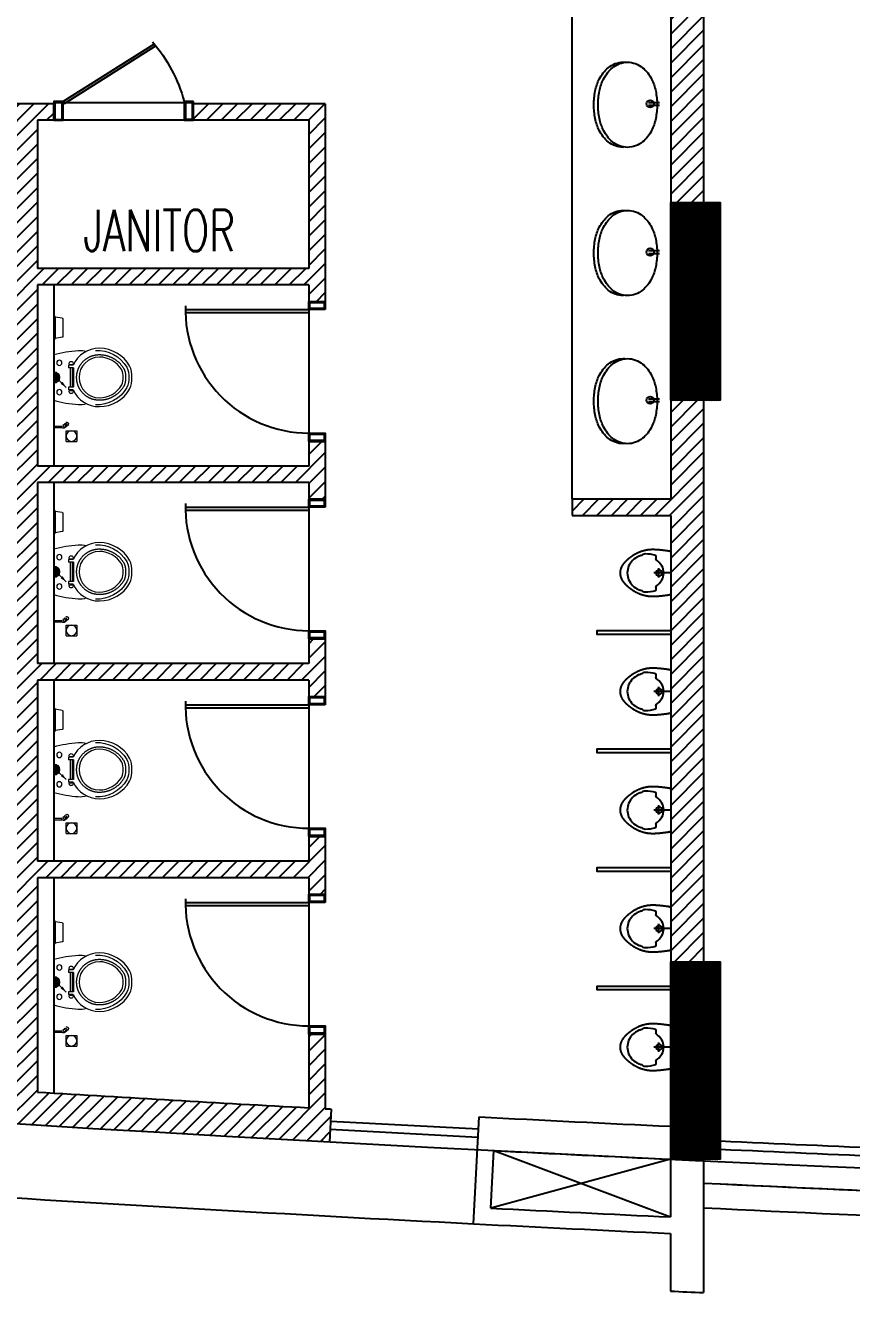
# Model space of a CAD drawing. Header units: millimetres. Extents: x -774950 to -670403, y -1165325 to -1109738.
# Drawn here: x -727367 to -722344, y -1163660 to -1155963 of the extents above; entities that cross this region are included whole.
import ezdxf
from ezdxf.enums import TextEntityAlignment as Align

# ---------------------------------------------------------------- set-up
doc = ezdxf.new("R2010")
doc.units = ezdxf.units.MM
doc.header["$LTSCALE"] = 3000
doc.header["$MEASUREMENT"] = 0
doc.linetypes.add('HIDDEN', pattern=[0.375, 0.25, -0.125])
doc.layers.get('0').update_dxf_attribs({"linetype": 'CONTINUOUS'})
doc.layers.add('A-WALL', color=26, linetype='CONTINUOUS', lineweight=25)
doc.layers.add('AI-FURN', color=7, linetype='CONTINUOUS', lineweight=20)
for name, color, linetype in [('CORE-COLUMN', 250, 'CONTINUOUS'), ('DOOR', 252, 'CONTINUOUS'), ('PLUMB', 251, 'CONTINUOUS'), ('RAILING', 251, 'CONTINUOUS'), ('SLABLINE', 3, 'CONTINUOUS'), ('str_col_hatch', 8, 'CONTINUOUS'), ('TEXT', 7, 'CONTINUOUS'), ('TXT_DUCT', 4, 'CONTINUOUS'), ('WALL', 16, 'CONTINUOUS'), ('WIN', 5, 'CONTINUOUS')]:
    doc.layers.add(name, color=color, linetype=linetype)
doc.styles.add('DIMTEXT', font='SIMPLEX.shx', dxfattribs={"width": 0.6})
pattern_1 = [(25, (-15832.223, -471116.0655), (-2.641364136, 5.66442367), [])]

# ---------------------------------------------------------------- blocks, each defined once
blk = doc.blocks.new('D-850')
at = {"layer": 'DOOR'}
blk.add_lwpolyline([(50, 850), (50, 100), (70, 100), (70, 849.7)], dxfattribs=at)
for points in [[(50, 0), (50, 100), (0, 100), (0, 0)], [(43.8, 6.2), (43.8, 93.8), (6.2, 93.8), (6.2, 6.2)], [(850, 100), (800, 100), (800, 0), (850, 0)], [(843.8, 6.2), (843.8, 93.8), (806.2, 93.8), (806.2, 6.2)]]:
    blk.add_lwpolyline(points, close=True, dxfattribs=at)
at = {"layer": 'DOOR', "extrusion": (0, 0, -1)}
blk.add_ellipse((50, 100), major_axis=(530.3, 530.3), ratio=1, start_param=5.467995, end_param=7.068583, dxfattribs=at)
blk = doc.blocks.new('A$C7FD82E3D')
at = {"layer": 'WALL', "xscale": -1, "rotation": 180}
blk.add_blockref('D-850', (0, 850), dxfattribs=at)
blk = doc.blocks.new('WBB')
for p, q in [((-19.08, 7.01), (-19.08, 4.41)), ((-18.43, 7.01), (-18.43, 4.41))]:
    blk.add_line(p, q)
blk.add_lwpolyline([(-29.16, 13.03, -0.175546), (-27.86, 16.63, -0.104048), (-25.13, 18.78, -0.064612), (-22.29, 19.76, -0.05077), (-18.99, 20.09, -0.05077), (-15.68, 19.76, -0.064612), (-12.84, 18.78, -0.104048), (-10.12, 16.63, -0.175546), (-8.81, 13.03, -0.022698), (-8.83, 12.52, -0.104048)], format="xyb")
blk.add_lwpolyline([(-29.16, 12.01, -0.175546), (-27.86, 15.61, -0.104048), (-25.13, 17.76, -0.064612), (-22.29, 18.74, -0.05077), (-18.99, 19.08, -0.05077), (-15.68, 18.74, -0.064612), (-12.84, 17.76, -0.104048), (-10.12, 15.61, -0.175546), (-8.81, 12.01, -0.175546), (-10.12, 8.41, -0.104048), (-12.84, 6.26, -0.064612), (-15.68, 5.28, -0.05077), (-18.99, 4.94, -0.05077), (-22.29, 5.28, -0.064612), (-25.13, 6.26, -0.104048), (-27.86, 8.41, -0.175546)], format="xyb", close=True)
blk.add_circle((-18.76, 6.61), 0.894)
blk = doc.blocks.new('UR1')
at = {"layer": 'PLUMB', "color": 251}
for p, q in [((0, 0.03), (4.05, 0.03)), ((2.83, -1.06), (2.83, 1.17))]:
    blk.add_line(p, q, dxfattribs=at)
blk.add_lwpolyline([(12.04, 0.03), (12.04, 0.03), (12.04, 0.07), (12.04, 0.1), (12.04, 0.13), (12.04, 0.16), (12.04, 0.19), (12.04, 0.23), (12.04, 0.26), (12.03, 0.29), (12.03, 0.32), (12.03, 0.35), (12.03, 0.39), (12.02, 0.42), (12.02, 0.45), (12.02, 0.48), (12.01, 0.51), (12.01, 0.55), (12, 0.58), (12, 0.61), (11.99, 0.64), (11.98, 0.67), (11.98, 0.71), (11.97, 0.74), (11.96, 0.77), (11.96, 0.8), (11.95, 0.83), (11.94, 0.87), (11.93, 0.9), (11.92, 0.93), (11.91, 0.96), (11.9, 1), (11.9, 1.03), (11.88, 1.06), (11.87, 1.09), (11.86, 1.12), (11.85, 1.16), (11.84, 1.19), (11.83, 1.22), (11.82, 1.25), (11.8, 1.28), (11.79, 1.32), (11.78, 1.35), (11.76, 1.38), (11.75, 1.41), (11.73, 1.44), (11.72, 1.48), (11.7, 1.51), (11.69, 1.54), (11.67, 1.57), (11.66, 1.61), (11.64, 1.64), (11.62, 1.67), (11.61, 1.7), (11.59, 1.73), (11.57, 1.77), (11.55, 1.8), (11.53, 1.83), (11.51, 1.86), (11.49, 1.89), (11.47, 1.93), (11.45, 1.96), (11.43, 1.99), (11.41, 2.02), (11.39, 2.06), (11.37, 2.09), (11.34, 2.12), (11.32, 2.15), (11.3, 2.18), (11.28, 2.22), (11.25, 2.25), (11.23, 2.28), (11.2, 2.31), (11.18, 2.35), (11.15, 2.38), (11.13, 2.41), (11.1, 2.44), (11.07, 2.47), (11.05, 2.51), (11.02, 2.54), (10.99, 2.57), (10.97, 2.6), (10.94, 2.63), (10.91, 2.67), (10.88, 2.7), (10.85, 2.73), (10.82, 2.76), (10.79, 2.79), (10.76, 2.82), (10.73, 2.86), (10.7, 2.89), (10.67, 2.92), (10.64, 2.95), (10.61, 2.98), (10.58, 3.01), (10.55, 3.04), (10.52, 3.08), (10.48, 3.11), (10.45, 3.14), (10.42, 3.17), (10.39, 3.2), (10.35, 3.23), (10.32, 3.26), (10.29, 3.29), (10.25, 3.32), (10.22, 3.35), (10.19, 3.38), (10.15, 3.41), (10.12, 3.44), (10.08, 3.47), (10.05, 3.5), (10.01, 3.53), (9.98, 3.56), (9.94, 3.58), (9.91, 3.61), (9.87, 3.64), (9.84, 3.67), (9.8, 3.7), (9.76, 3.73), (9.73, 3.75), (9.69, 3.78), (9.66, 3.81), (9.62, 3.84), (9.58, 3.87), (9.55, 3.89), (9.51, 3.92), (9.47, 3.95), (9.44, 3.97), (9.4, 4), (9.36, 4.02), (9.33, 4.05), (9.29, 4.08), (9.25, 4.1), (9.21, 4.13), (9.18, 4.15), (9.14, 4.18), (9.1, 4.2), (9.07, 4.23), (9.03, 4.25), (8.99, 4.28), (8.95, 4.3), (8.91, 4.32), (8.88, 4.35), (8.84, 4.37), (8.8, 4.39), (8.76, 4.42), (8.73, 4.44), (8.69, 4.46), (8.65, 4.48), (8.61, 4.51), (8.57, 4.53), (8.53, 4.55), (8.5, 4.57), (8.46, 4.59), (8.42, 4.61), (8.38, 4.63), (8.34, 4.65), (8.3, 4.67), (8.27, 4.69), (8.23, 4.71), (8.19, 4.73), (8.15, 4.75), (8.11, 4.77), (8.07, 4.79), (8.03, 4.81), (8, 4.83), (7.96, 4.85), (7.92, 4.87), (7.88, 4.89), (7.84, 4.9), (7.8, 4.92), (7.76, 4.94), (7.72, 4.96), (7.68, 4.97), (7.65, 4.99), (7.61, 5.01), (7.57, 5.02), (7.53, 5.04), (7.49, 5.06), (7.45, 5.07), (7.41, 5.09), (7.37, 5.1), (7.33, 5.12), (7.29, 5.13), (7.25, 5.15), (7.22, 5.16), (7.18, 5.18), (7.14, 5.19), (7.1, 5.21), (7.06, 5.22), (7.02, 5.23), (6.98, 5.25), (6.94, 5.26), (6.9, 5.27), (6.86, 5.29), (6.82, 5.3), (6.78, 5.31), (6.74, 5.33), (6.71, 5.34), (6.67, 5.35), (6.63, 5.36), (6.59, 5.37), (6.55, 5.38), (6.51, 5.4), (6.47, 5.41), (6.43, 5.42), (6.39, 5.43), (6.35, 5.44), (6.31, 5.45), (6.27, 5.46), (6.23, 5.47), (6.19, 5.48), (6.15, 5.49), (6.11, 5.5), (6.07, 5.51), (6.03, 5.51), (5.99, 5.52), (5.95, 5.53), (5.91, 5.54), (5.87, 5.55), (5.83, 5.55), (5.78, 5.56), (5.74, 5.57), (5.7, 5.58), (5.66, 5.58), (5.62, 5.59), (5.58, 5.6), (5.54, 5.6), (5.49, 5.61), (5.45, 5.61), (5.41, 5.62), (5.37, 5.63), (5.32, 5.63), (5.28, 5.64), (5.24, 5.64), (5.2, 5.64), (5.15, 5.65), (5.11, 5.65), (5.07, 5.66), (5.02, 5.66), (4.98, 5.66), (4.93, 5.67), (4.89, 5.67), (4.84, 5.67), (4.8, 5.68), (4.75, 5.68), (4.71, 5.68), (4.66, 5.68), (4.62, 5.69), (4.57, 5.69), (4.53, 5.69), (4.48, 5.69), (4.43, 5.69), (4.39, 5.69), (4.34, 5.69), (4.29, 5.69), (4.24, 5.69), (4.19, 5.69), (4.15, 5.69), (4.1, 5.69), (4.05, 5.69), (4, 5.69), (3.95, 5.69), (3.9, 5.69), (3.85, 5.69), (3.8, 5.68), (3.75, 5.68), (3.7, 5.68), (3.65, 5.68), (3.6, 5.68), (3.55, 5.67), (3.5, 5.67), (3.45, 5.67), (3.4, 5.66), (3.35, 5.66), (3.3, 5.66), (3.25, 5.65), (3.2, 5.65), (3.15, 5.65), (3.09, 5.64), (3.04, 5.64), (2.99, 5.63), (2.94, 5.63), (2.89, 5.63), (2.84, 5.62), (2.79, 5.62), (2.74, 5.61), (2.69, 5.61), (2.64, 5.6), (2.59, 5.6), (2.54, 5.59), (2.49, 5.59), (2.44, 5.58), (2.39, 5.58), (2.35, 5.57), (2.3, 5.57), (2.25, 5.56), (2.2, 5.56), (2.15, 5.55), (2.11, 5.55), (2.06, 5.54), (2.01, 5.54), (1.97, 5.53), (1.92, 5.53), (1.88, 5.52), (1.83, 5.52), (1.79, 5.51), (1.74, 5.5), (1.7, 5.5), (1.66, 5.49), (1.62, 5.49), (1.57, 5.48), (1.53, 5.48), (1.49, 5.47), (1.45, 5.47), (1.41, 5.46), (1.37, 5.46), (1.33, 5.45), (1.3, 5.45), (1.26, 5.44), (1.22, 5.44), (1.19, 5.43), (1.15, 5.43), (1.12, 5.42), (1.08, 5.42), (1.05, 5.42), (1.02, 5.41), (0.98, 5.41), (0.95, 5.4), (0.92, 5.4), (0.89, 5.39), (0.86, 5.39), (0.83, 5.39), (0.8, 5.38), (0.77, 5.38), (0.75, 5.37), (0.72, 5.37), (0.69, 5.36), (0.67, 5.36), (0.64, 5.36), (0.62, 5.35), (0.59, 5.35), (0.57, 5.34), (0.55, 5.34), (0.52, 5.33), (0.5, 5.33), (0.48, 5.33), (0.46, 5.32), (0.43, 5.32), (0.41, 5.31), (0.39, 5.31), (0.37, 5.3), (0.35, 5.3), (0.33, 5.29), (0.31, 5.29), (0.29, 5.28), (0.27, 5.27), (0.25, 5.27), (0.23, 5.26), (0.22, 5.26), (0.2, 5.25), (0.18, 5.24), (0.16, 5.24), (0.14, 5.23), (0.13, 5.22), (0.11, 5.22), (0.09, 5.21), (0.08, 5.2), (0.07, 5.2), (0.05, 5.19), (0.04, 5.19), (0.03, 5.18), (0.03, 5.15), (0.02, 5.08), (0.01, 4.96), (0.01, 4.75), (0.01, 4.45), (0, 4.03), (0, 3.47), (0, 2.76), (0, 1.93), (0, 1.02), (0, 0.07), (0, 0.03), (0, 0), (0, -0.95), (0, -1.86), (0, -2.69), (0, -3.4), (0, -3.96), (0.01, -4.39), (0.01, -4.69), (0.01, -4.89), (0.02, -5.02), (0.03, -5.08), (0.03, -5.11), (0.04, -5.12), (0.05, -5.12), (0.07, -5.13), (0.08, -5.14), (0.09, -5.14), (0.11, -5.15), (0.13, -5.16), (0.14, -5.16), (0.16, -5.17), (0.18, -5.18), (0.2, -5.18), (0.22, -5.19), (0.23, -5.2), (0.25, -5.2), (0.27, -5.21), (0.29, -5.21), (0.31, -5.22), (0.33, -5.23), (0.35, -5.23), (0.37, -5.24), (0.39, -5.24), (0.41, -5.25), (0.43, -5.25), (0.46, -5.26), (0.48, -5.26), (0.5, -5.26), (0.52, -5.27), (0.55, -5.27), (0.57, -5.28), (0.59, -5.28), (0.62, -5.29), (0.64, -5.29), (0.67, -5.29), (0.69, -5.3), (0.72, -5.3), (0.75, -5.31), (0.77, -5.31), (0.8, -5.32), (0.83, -5.32), (0.86, -5.32), (0.89, -5.33), (0.92, -5.33), (0.95, -5.34), (0.98, -5.34), (1.02, -5.34), (1.05, -5.35), (1.08, -5.35), (1.12, -5.36), (1.15, -5.36), (1.19, -5.37), (1.22, -5.37), (1.26, -5.38), (1.3, -5.38), (1.33, -5.39), (1.37, -5.39), (1.41, -5.4), (1.45, -5.4), (1.49, -5.41), (1.53, -5.41), (1.57, -5.42), (1.62, -5.42), (1.66, -5.43), (1.7, -5.43), (1.74, -5.44), (1.79, -5.44), (1.83, -5.45), (1.88, -5.45), (1.92, -5.46), (1.97, -5.47), (2.01, -5.47), (2.06, -5.48), (2.11, -5.48), (2.15, -5.49), (2.2, -5.49), (2.25, -5.5), (2.3, -5.5), (2.35, -5.51), (2.39, -5.51), (2.44, -5.52), (2.49, -5.52), (2.54, -5.53), (2.59, -5.53), (2.64, -5.54), (2.69, -5.54), (2.74, -5.55), (2.79, -5.55), (2.84, -5.56), (2.89, -5.56), (2.94, -5.56), (2.99, -5.57), (3.04, -5.57), (3.09, -5.58), (3.15, -5.58), (3.2, -5.58), (3.25, -5.59), (3.3, -5.59), (3.35, -5.59), (3.4, -5.6), (3.45, -5.6), (3.5, -5.6), (3.55, -5.61), (3.6, -5.61), (3.65, -5.61), (3.7, -5.61), (3.75, -5.62), (3.8, -5.62), (3.85, -5.62), (3.9, -5.62), (3.95, -5.62), (4, -5.62), (4.05, -5.62), (4.1, -5.62), (4.15, -5.63), (4.19, -5.63), (4.24, -5.63), (4.29, -5.63), (4.34, -5.63), (4.39, -5.62), (4.43, -5.62), (4.48, -5.62), (4.53, -5.62), (4.57, -5.62), (4.62, -5.62), (4.66, -5.62), (4.71, -5.62), (4.75, -5.61), (4.8, -5.61), (4.84, -5.61), (4.89, -5.6), (4.93, -5.6), (4.98, -5.6), (5.02, -5.6), (5.07, -5.59), (5.11, -5.59), (5.15, -5.58), (5.2, -5.58), (5.24, -5.57), (5.28, -5.57), (5.32, -5.56), (5.37, -5.56), (5.41, -5.55), (5.45, -5.55), (5.49, -5.54), (5.54, -5.54), (5.58, -5.53), (5.62, -5.52), (5.66, -5.52), (5.7, -5.51), (5.74, -5.5), (5.78, -5.5), (5.83, -5.49), (5.87, -5.48), (5.91, -5.47), (5.95, -5.46), (5.99, -5.46), (6.03, -5.45), (6.07, -5.44), (6.11, -5.43), (6.15, -5.42), (6.19, -5.41), (6.23, -5.4), (6.27, -5.39), (6.31, -5.38), (6.35, -5.37), (6.39, -5.36), (6.43, -5.35), (6.47, -5.34), (6.51, -5.33), (6.55, -5.32), (6.59, -5.31), (6.63, -5.3), (6.67, -5.28), (6.71, -5.27), (6.74, -5.26), (6.78, -5.25), (6.82, -5.23), (6.86, -5.22), (6.9, -5.21), (6.94, -5.2), (6.98, -5.18), (7.02, -5.17), (7.06, -5.15), (7.1, -5.14), (7.14, -5.13), (7.18, -5.11), (7.22, -5.1), (7.25, -5.08), (7.29, -5.07), (7.33, -5.05), (7.37, -5.04), (7.41, -5.02), (7.45, -5.01), (7.49, -4.99), (7.53, -4.97), (7.57, -4.96), (7.61, -4.94), (7.65, -4.92), (7.68, -4.91), (7.72, -4.89), (7.76, -4.87), (7.8, -4.86), (7.84, -4.84), (7.88, -4.82), (7.92, -4.8), (7.96, -4.78), (8, -4.76), (8.03, -4.75), (8.07, -4.73), (8.11, -4.71), (8.15, -4.69), (8.19, -4.67), (8.23, -4.65), (8.27, -4.63), (8.3, -4.61), (8.34, -4.59), (8.38, -4.57), (8.42, -4.55), (8.46, -4.53), (8.5, -4.5), (8.53, -4.48), (8.57, -4.46), (8.61, -4.44), (8.65, -4.42), (8.69, -4.39), (8.73, -4.37), (8.76, -4.35), (8.8, -4.33), (8.84, -4.3), (8.88, -4.28), (8.91, -4.26), (8.95, -4.23), (8.99, -4.21), (9.03, -4.18), (9.07, -4.16), (9.1, -4.14), (9.14, -4.11), (9.18, -4.09), (9.21, -4.06), (9.25, -4.04), (9.29, -4.01), (9.33, -3.98), (9.36, -3.96), (9.4, -3.93), (9.44, -3.91), (9.47, -3.88), (9.51, -3.85), (9.55, -3.83), (9.58, -3.8), (9.62, -3.77), (9.66, -3.74), (9.69, -3.72), (9.73, -3.69), (9.76, -3.66), (9.8, -3.63), (9.84, -3.6), (9.87, -3.58), (9.91, -3.55), (9.94, -3.52), (9.98, -3.49), (10.01, -3.46), (10.05, -3.43), (10.08, -3.4), (10.12, -3.37), (10.15, -3.34), (10.19, -3.31), (10.22, -3.28), (10.25, -3.25), (10.29, -3.22), (10.32, -3.19), (10.35, -3.16), (10.39, -3.13), (10.42, -3.1), (10.45, -3.07), (10.48, -3.04), (10.52, -3.01), (10.55, -2.98), (10.58, -2.95), (10.61, -2.92), (10.64, -2.88), (10.67, -2.85), (10.7, -2.82), (10.73, -2.79), (10.76, -2.76), (10.79, -2.73), (10.82, -2.7), (10.85, -2.66), (10.88, -2.63), (10.91, -2.6), (10.94, -2.57), (10.97, -2.54), (10.99, -2.5), (11.02, -2.47), (11.05, -2.44), (11.07, -2.41), (11.1, -2.38), (11.13, -2.34), (11.15, -2.31), (11.18, -2.28), (11.2, -2.25), (11.23, -2.22), (11.25, -2.18), (11.28, -2.15), (11.3, -2.12), (11.32, -2.09), (11.34, -2.05), (11.37, -2.02), (11.39, -1.99), (11.41, -1.96), (11.43, -1.93), (11.45, -1.89), (11.47, -1.86), (11.49, -1.83), (11.51, -1.8), (11.53, -1.76), (11.55, -1.73), (11.57, -1.7), (11.59, -1.67), (11.61, -1.64), (11.62, -1.6), (11.64, -1.57), (11.66, -1.54), (11.67, -1.51), (11.69, -1.47), (11.7, -1.44), (11.72, -1.41), (11.73, -1.38), (11.75, -1.35), (11.76, -1.31), (11.78, -1.28), (11.79, -1.25), (11.8, -1.22), (11.82, -1.19), (11.83, -1.15), (11.84, -1.12), (11.85, -1.09), (11.86, -1.06), (11.87, -1.03), (11.88, -0.99), (11.9, -0.96), (11.9, -0.93), (11.91, -0.9), (11.92, -0.86), (11.93, -0.83), (11.94, -0.8), (11.95, -0.77), (11.96, -0.74), (11.96, -0.7), (11.97, -0.67), (11.98, -0.64), (11.98, -0.61), (11.99, -0.58), (12, -0.54), (12, -0.51), (12.01, -0.48), (12.01, -0.45), (12.02, -0.42), (12.02, -0.38), (12.02, -0.35), (12.03, -0.32), (12.03, -0.29), (12.03, -0.26), (12.03, -0.22), (12.04, -0.19), (12.04, -0.16), (12.04, -0.13), (12.04, -0.1), (12.04, -0.06), (12.04, -0.03), (12.04, 0), (12.04, 0.03)], close=True, dxfattribs=at)
blk.add_lwpolyline([(1.67, 0.03, -0.002604), (1.67, 0.07, -0.135892), (2.12, 1.7, -0.106941), (3.58, 3.26, -0.190863), (3.54, 4.22, -0.069767), (6.14, 4.58, -0.208577), (6.94, 4.22, -0.045976), (7.71, 3.98, -0.098109), (9.12, 3.04, -0.098867), (10.07, 1.63, -0.095968), (10.39, 0.03, -0.095968), (10.07, -1.56, -0.098867), (9.12, -2.97, -0.098109), (7.71, -3.91, -0.045976), (6.94, -4.15, -0.208577), (6.14, -4.52, -0.069767), (3.54, -4.15, -0.190863), (3.58, -3.19, -0.106941), (2.12, -1.63, -0.135892), (1.67, 0, -0.002604)], format="xyb", close=True, dxfattribs=at)
blk.add_circle((2.83, 0.03), 0.727, dxfattribs=at)
blk = doc.blocks.new('A$C4BE84233')
at = {"layer": 'DOOR'}
for p, q in [((800, 449), (0, 449)), ((800, 349), (0, 349))]:
    blk.add_line(p, q, dxfattribs=at)
for points in [[(54.2, 449), (54.2, 340.7), (0, 340.7), (0, 449)], [(47.4, 443.8), (47.4, 349), (6.8, 349), (6.8, 443.8)], [(800, 340.7), (745.8, 340.7), (745.8, 449), (800, 449)], [(793.2, 442.2), (793.2, 347.5), (752.6, 347.5), (752.6, 442.2)]]:
    blk.add_lwpolyline(points, close=True, dxfattribs=at)
blk.add_lwpolyline([(573.3, 13.9), (54.2, 340.7), (60.9, 352.4), (579.9, 25.7)], dxfattribs=at)
blk.add_ellipse((195.2, 414.7), major_axis=(331, 623.6), ratio=0.767268, start_param=4.435693, end_param=4.989085, dxfattribs=at)
blk = doc.blocks.new('A$C5CE36B19')
at = {"layer": 'TXT_DUCT', "xscale": -1.06249893946035, "yscale": 1.06249893946035, "zscale": 1.06249893946035, "rotation": 159.585873446502}
blk.add_blockref('A$C4BE84233', (166.4, 743.6, 0), dxfattribs=at)
blk = doc.blocks.new('WC')
at = {"layer": 'AI-FURN'}
for p, q in [((-64, 411.3), (-64, 288.3)), ((-59, 416.3), (-10, 424.7)), ((-10, 424.7), (-10, 274.8)), ((0, 433.3), (0, 266.3)), ((-59, 283.3), (-10, 274.8)), ((-110.5, 92.1), (-134.3, 92.1)), ((0, 160.7), (0, -160.7)), ((-137.8, 68.9), (-103.3, 68.9)), ((-137.8, 68.9), (-137.8, -68.9)), ((-135.4, 87.3), (-103.3, 87.3)), ((-129.5, 68.9), (-129.5, -68.9)), ((-114.4, 68.9), (-114.4, -68.9)), ((-103.3, 87.3), (-103.3, 68.9)), ((-137.8, -68.9), (-103.3, -68.9)), ((-135.4, -87.3), (-103.3, -87.3)), ((-103.3, -68.9), (-103.3, -87.3)), ((-87.6, -70.4), (-20, -2.9)), ((-110.5, -92.1), (-134.3, -92.1)), ((-56.5, -355), (-56.4, -344.5)), ((-56.5, -355), (0, -355)), ((-56.4, -344.5), (0, -344.5)), ((-162.6, -375), (-162.6, -450)), ((-87.6, -375), (-162.6, -375)), ((-87.6, -450), (-87.6, -375)), ((-87.6, -450), (-162.6, -450))]:
    blk.add_line(p, q, dxfattribs=at)
for points in [[(-550, 0, -0.12736), (-533.6, 81.5, -0.267926), (-321.6, 205.5, -0.291082), (-135.4, 87.3, -0.267926)], [(-292.7, 190, 0.282395), (-514.3, 71.3, 0.128205), (-528.2, 0, 0.128205), (-514.3, -71.3, 0.282395), (-292.7, -192.4)], [(0, 160.7, 0.051675), (-171.6, 190, 0.105989), (-229.1, 183.6, 0.06337)], [(-135.4, -87.3, -0.291082), (-321.6, -205.5, -0.267926), (-533.6, -81.5, -0.12736), (-550, 0, -0.12736)], [(0, -160.7, -0.051675), (-171.6, -190, -0.105989), (-229.1, -183.6, -0.06337)]]:
    blk.add_lwpolyline(points, format="xyb", dxfattribs=at)
at = {"layer": 'AI-FURN', "linetype": 'HIDDEN', "ltscale": 100}
blk.add_lwpolyline([(-505.2, 0, -0.129476), (-493.9, 60.6, -0.265771), (-321.5, 160.7, -1), (-321.5, -160.7, -0.265771), (-493.9, -60.6, -0.129476)], format="xyb", close=True, dxfattribs=at)
at = {"layer": 'AI-FURN'}
blk.add_lwpolyline([(-487.9, 0, -0.130858), (-478.6, 52.6, -0.264614), (-321.4, 143.5, -0.999609), (-321.4, -143.5, -0.264614), (-478.6, -52.6, -0.130858)], format="xyb", close=True, dxfattribs=at)
at = {"layer": 'AI-FURN', "const_width": 40}
blk.add_lwpolyline([(0, 20, 1), (0, -20, 1)], format="xyb", dxfattribs=at)
at = {"layer": 'AI-FURN'}
for centre, radius in [((-39.3, 103.3), 18.4), ((-39.3, -103.3), 18.4), ((-125.1, -412.5), 37.5)]:
    blk.add_circle(centre, radius, dxfattribs=at)
for centre, radius, start, end in [((-59, 411.3), 5, 90, 180), ((0, 423.3), 10, 90.01201, 171.46923), ((-59, 288.3), 5, 180, 270), ((0, 276.3), 10, 188.53077, 269.98799), ((-122.4, 99), 13.8, 329.83099, 210.16901), ((0, 0), 40, 90.03581, 269.96419), ((-122.4, -99), 13.8, 149.83099, 30.16901), ((-90.9, -327.2), 13.4, 59.03852, 15.49678), ((-80.1, -336.9), 13.4, 80.60332, 25.70351), ((-69.4, -344.4), 13.4, 84.22203, 337.48366)]:
    blk.add_arc(centre, radius, start, end, dxfattribs=at)
blk.add_solid([(-62.5, -31.2), (-48.4, -45.3), (-87.6, -70.4)], dxfattribs=at)
blk = doc.blocks.new('vw layout final block')
at = {"layer": 'str_col_hatch'}
h = blk.add_hatch(dxfattribs=at)
h.set_pattern_fill('ANSI31', color=256, scale=500, angle=-1.6e-05, style=0)
h.paths.add_polyline_path([(-613176.2, -1062799), (-613376.2, -1062799), (-613376.2, -1067975.7), (-613176.2, -1067975.7)])
h.paths.add_polyline_path([(-613176.2, -1059674), (-609676.2, -1059674), (-609676.2, -1060374), (-609476.2, -1060374), (-609476.2, -1060274), (-609476.2, -1059474), (-613376.2, -1059474), (-613376.2, -1061599), (-613176.2, -1061599)])
h.paths.add_polyline_path([(-607476.2, -1059674), (-605376.2, -1059674), (-605376.2, -1059774), (-605276.2, -1059774), (-605276.2, -1059474), (-607676.2, -1059474), (-607676.2, -1061599), (-607476.2, -1061599)])
h.paths.add_polyline_path([(-607476.2, -1062799), (-607676.2, -1062799), (-607676.2, -1064574), (-608776.2, -1064574), (-608776.2, -1069404.6, -0.000918), (-609776.8, -1069317.7), (-609794.4, -1069517, 0.001851), (-607776.2, -1069688.3), (-607776.2, -1069487.7, -0.000734), (-608576.3, -1069421.5), (-608576.2, -1069421.3), (-608576.2, -1066574), (-607676.2, -1066574), (-607676.2, -1068496.4), (-607476.2, -1068496.4), (-607476.2, -1064674), (-606876.2, -1064674), (-606876.2, -1064574), (-607476.2, -1064574)])
h.paths.add_polyline_path([(-607676.2, -1064724), (-607676.2, -1066474), (-608576.2, -1066474), (-608576.2, -1064724)], flags=16)
h.paths.add_polyline_path([(-601726.2, -1059674), (-598476.2, -1059674), (-598476.2, -1059474), (-601926.2, -1059474), (-601926.2, -1062274), (-602226.2, -1062274), (-602226.2, -1062374), (-602226.2, -1062374), (-600576.2, -1062374), (-598476.2, -1062374), (-598476.2, -1064474), (-598276.2, -1064474), (-598276.2, -1062174), (-598376.2, -1062174), (-598476.2, -1062174), (-598476.2, -1062274), (-601726.2, -1062274)])
h.paths.add_polyline_path([(-608095.8, -1066310.1), (-608095.7, -1064860.1), (-608545.7, -1064860), (-608545.8, -1066310)], flags=8)
h = blk.add_hatch(dxfattribs=at)
h.set_pattern_fill('ANSI31', color=256, scale=500, angle=-1.6e-05, style=0)
h.paths.add_polyline_path([(-598276.2, -1065674), (-598476.2, -1065674), (-598476.2, -1066274), (-599076.2, -1066274), (-599076.2, -1066374), (-598476.2, -1066374), (-598476.2, -1069084.2), (-598276.2, -1069084.2)])
h.paths.add_polyline_path([(-602326.2, -1067374), (-600676.2, -1067374), (-600676.2, -1067474), (-600576.2, -1067474), (-600576.2, -1067124), (-600676.2, -1067124), (-600676.2, -1067274), (-602326.2, -1067274), (-602326.2, -1066174), (-600676.2, -1066174), (-600676.2, -1066274), (-600576.2, -1066274), (-600576.2, -1065924), (-600676.2, -1065924), (-600676.2, -1066074), (-602326.2, -1066074), (-602326.2, -1064974), (-600676.2, -1064974), (-600676.2, -1065074), (-600576.2, -1065074), (-600576.2, -1063874), (-601376.2, -1063874), (-601376.2, -1063974), (-600676.2, -1063974), (-600676.2, -1064874), (-602326.2, -1064874), (-602326.2, -1063974), (-602226.2, -1063974), (-602226.2, -1063874), (-602601.2, -1063874), (-602601.2, -1064074), (-602526.2, -1064074), (-602526.2, -1069865.9), (-602538.4, -1070063, 0.001819), (-600550.8, -1070178.8), (-600539.9, -1069979.1, -0.000033), (-600576.2, -1069977.1), (-600576.2, -1069524), (-600676.2, -1069524), (-600676.2, -1069971.6, -0.001511), (-602326.2, -1069875.7), (-602326.2, -1068574), (-600676.2, -1068574), (-600676.2, -1068674), (-600576.2, -1068674), (-600576.2, -1068324), (-600676.2, -1068324), (-600676.2, -1068474), (-602326.2, -1068474)])
at = {"layer": 'str_col_hatch', "linetype": 'Continuous'}
h = blk.add_hatch(dxfattribs=at)
h.set_pattern_fill('ANSI31', color=256, scale=50, angle=340, style=0)
h.set_pattern_definition(pattern_1)
h.paths.add_polyline_path([(-598176.2, -1064474), (-598476.2, -1064474), (-598476.2, -1065674), (-598176.2, -1065674)])
h = blk.add_hatch(dxfattribs=at)
h.set_pattern_fill('ANSI31', color=256, scale=50, angle=340, style=0)
h.set_pattern_definition(pattern_1)
h.paths.add_polyline_path([(-598176.2, -1069084.2), (-598476.2, -1069084.2), (-598476.2, -1070284.2), (-598176.2, -1070284.2)])
at = {"layer": 'A-WALL'}
for p, q in [((-598276.2, -1062174), (-598276.2, -1064474)), ((-598276.2, -1062174), (-598276.2, -1064474)), ((-598276.2, -1062174), (-598276.2, -1064474)), ((-598476.2, -1062374), (-598476.2, -1064474)), ((-602226.2, -1063874), (-602601.2, -1063874)), ((-600576.2, -1063874), (-601376.2, -1063874)), ((-600576.2, -1063874), (-601376.2, -1063874)), ((-600576.2, -1063874), (-601376.2, -1063874)), ((-600576.2, -1063874), (-600576.2, -1065074)), ((-600576.2, -1063874), (-600576.2, -1065074)), ((-600576.2, -1063874), (-600576.2, -1065074)), ((-602326.2, -1063974), (-602326.2, -1064874)), ((-602326.2, -1063974), (-602326.2, -1064874)), ((-602326.2, -1063974), (-602326.2, -1064874)), ((-600676.2, -1063974), (-601376.2, -1063974)), ((-600676.2, -1063974), (-601376.2, -1063974)), ((-600676.2, -1063974), (-601376.2, -1063974)), ((-600676.2, -1063974), (-600676.2, -1064874)), ((-600676.2, -1063974), (-600676.2, -1064874)), ((-600676.2, -1063974), (-600676.2, -1064874)), ((-600676.2, -1064874), (-602326.2, -1064874)), ((-600676.2, -1064874), (-602326.2, -1064874)), ((-600676.2, -1064874), (-602326.2, -1064874)), ((-600676.2, -1064974), (-602326.2, -1064974)), ((-602326.2, -1064974), (-602326.2, -1066074)), ((-600676.2, -1064974), (-602326.2, -1064974)), ((-602326.2, -1064974), (-602326.2, -1066074)), ((-600676.2, -1064974), (-602326.2, -1064974)), ((-602326.2, -1064974), (-602326.2, -1066074)), ((-602226.2, -1064974), (-602226.2, -1066074)), ((-602226.2, -1064974), (-602226.2, -1066074)), ((-602226.2, -1064974), (-602226.2, -1066074)), ((-598476.2, -1065674), (-598476.2, -1066274)), ((-598476.2, -1065674), (-598476.2, -1066274)), ((-598476.2, -1065674), (-598476.2, -1066274)), ((-598276.2, -1065674), (-598276.2, -1069084.2)), ((-598276.2, -1065674), (-598276.2, -1069084.2)), ((-598276.2, -1065674), (-598276.2, -1069084.2)), ((-600676.2, -1065924), (-600576.2, -1065924)), ((-600676.2, -1065924), (-600676.2, -1066074)), ((-600676.2, -1065924), (-600576.2, -1065924)), ((-600676.2, -1065924), (-600676.2, -1066074)), ((-600676.2, -1065924), (-600576.2, -1065924)), ((-600676.2, -1065924), (-600676.2, -1066074)), ((-600576.2, -1065924), (-600576.2, -1066274)), ((-600576.2, -1065924), (-600576.2, -1066274)), ((-600576.2, -1065924), (-600576.2, -1066274)), ((-600676.2, -1066074), (-602326.2, -1066074)), ((-600676.2, -1066074), (-602326.2, -1066074)), ((-600676.2, -1066074), (-602326.2, -1066074)), ((-600676.2, -1066174), (-602326.2, -1066174)), ((-602326.2, -1066174), (-602326.2, -1067274)), ((-600676.2, -1066174), (-602326.2, -1066174)), ((-602326.2, -1066174), (-602326.2, -1067274)), ((-600676.2, -1066174), (-602326.2, -1066174)), ((-602326.2, -1066174), (-602326.2, -1067274)), ((-602226.2, -1066174), (-602226.2, -1067274)), ((-602226.2, -1066174), (-602226.2, -1067274)), ((-602226.2, -1066174), (-602226.2, -1067274)), ((-600676.2, -1066174), (-600676.2, -1066274)), ((-600676.2, -1066174), (-600676.2, -1066274)), ((-600676.2, -1066174), (-600676.2, -1066274)), ((-600676.2, -1066274), (-600576.2, -1066274)), ((-600676.2, -1066274), (-600676.2, -1067124)), ((-600676.2, -1066274), (-600576.2, -1066274)), ((-600676.2, -1066274), (-600676.2, -1067124)), ((-600676.2, -1066274), (-600576.2, -1066274)), ((-600676.2, -1066274), (-600676.2, -1067124)), ((-599076.2, -1066274), (-598476.2, -1066274)), ((-599076.2, -1066274), (-598476.2, -1066274)), ((-599076.2, -1066274), (-598476.2, -1066274)), ((-598476.2, -1066374), (-598476.2, -1069084.2)), ((-600676.2, -1067124), (-600576.2, -1067124)), ((-600676.2, -1067124), (-600676.2, -1067274)), ((-600676.2, -1067124), (-600576.2, -1067124)), ((-600676.2, -1067124), (-600676.2, -1067274)), ((-600676.2, -1067124), (-600576.2, -1067124)), ((-600676.2, -1067124), (-600676.2, -1067274)), ((-600576.2, -1067124), (-600576.2, -1067474)), ((-600576.2, -1067124), (-600576.2, -1067474)), ((-600576.2, -1067124), (-600576.2, -1067474)), ((-600676.2, -1067274), (-602326.2, -1067274)), ((-600676.2, -1067274), (-602326.2, -1067274)), ((-600676.2, -1067274), (-602326.2, -1067274)), ((-600676.2, -1067374), (-602326.2, -1067374)), ((-602326.2, -1067374), (-602326.2, -1068474)), ((-600676.2, -1067374), (-602326.2, -1067374)), ((-602326.2, -1067374), (-602326.2, -1068474)), ((-600676.2, -1067374), (-602326.2, -1067374)), ((-602326.2, -1067374), (-602326.2, -1068474)), ((-602226.2, -1067374), (-602226.2, -1068474)), ((-602226.2, -1067374), (-602226.2, -1068474)), ((-602226.2, -1067374), (-602226.2, -1068474)), ((-600676.2, -1067374), (-600676.2, -1067474)), ((-600676.2, -1067374), (-600676.2, -1067474)), ((-600676.2, -1067374), (-600676.2, -1067474)), ((-600676.2, -1067474), (-600576.2, -1067474)), ((-600676.2, -1067474), (-600676.2, -1068324)), ((-600676.2, -1067474), (-600576.2, -1067474)), ((-600676.2, -1067474), (-600676.2, -1068324)), ((-600676.2, -1067474), (-600576.2, -1067474)), ((-600676.2, -1067474), (-600676.2, -1068324)), ((-600676.2, -1068324), (-600576.2, -1068324)), ((-600676.2, -1068324), (-600676.2, -1068474)), ((-600676.2, -1068324), (-600576.2, -1068324)), ((-600676.2, -1068324), (-600676.2, -1068474)), ((-600676.2, -1068324), (-600576.2, -1068324)), ((-600676.2, -1068324), (-600676.2, -1068474)), ((-600576.2, -1068324), (-600576.2, -1068674)), ((-600576.2, -1068324), (-600576.2, -1068674)), ((-600576.2, -1068324), (-600576.2, -1068674)), ((-600676.2, -1068474), (-602326.2, -1068474)), ((-600676.2, -1068474), (-602326.2, -1068474)), ((-600676.2, -1068474), (-602326.2, -1068474)), ((-600676.2, -1068574), (-602326.2, -1068574)), ((-602326.2, -1068574), (-602326.2, -1069875.7)), ((-600676.2, -1068574), (-602326.2, -1068574)), ((-602326.2, -1068574), (-602326.2, -1069875.7)), ((-600676.2, -1068574), (-602326.2, -1068574)), ((-602326.2, -1068574), (-602326.2, -1069875.7)), ((-602226.2, -1068574), (-602226.2, -1069884.2)), ((-602226.2, -1068574), (-602226.2, -1069884.2)), ((-602226.2, -1068574), (-602226.2, -1069884.2)), ((-600676.2, -1068574), (-600676.2, -1068674)), ((-600676.2, -1068574), (-600676.2, -1068674)), ((-600676.2, -1068574), (-600676.2, -1068674)), ((-600676.2, -1068674), (-600576.2, -1068674)), ((-600676.2, -1068674), (-600576.2, -1068674)), ((-600676.2, -1068674), (-600576.2, -1068674)), ((-600676.2, -1069524), (-600676.2, -1069971.6)), ((-600676.2, -1069524), (-600676.2, -1069971.6)), ((-600676.2, -1069524), (-600676.2, -1069971.6)), ((-600576.2, -1069524), (-600576.2, -1069977.1)), ((-600576.2, -1069524), (-600576.2, -1069977.1)), ((-600576.2, -1069524), (-600576.2, -1069977.1)), ((-600539.9, -1069979.1), (-600550.8, -1070178.8)), ((-600539.9, -1069979.1), (-600550.8, -1070178.8)), ((-600539.9, -1069979.1), (-600550.8, -1070178.8)), ((-599674.8, -1070675.8), (-599641.5, -1070026.7)), ((-599674.8, -1070675.8), (-599641.5, -1070026.7)), ((-599674.8, -1070675.8), (-599641.5, -1070026.7)), ((-599645.3, -1070101.6), (-600544, -1070054)), ((-599569.8, -1070581), (-599551.9, -1070231.5)), ((-599569.8, -1070581), (-599551.9, -1070231.5)), ((-599569.8, -1070581), (-599551.9, -1070231.5)), ((-599551.9, -1070231.5), (-598477.4, -1070634.5)), ((-599551.9, -1070231.5), (-598477.4, -1070634.5)), ((-599551.9, -1070231.5), (-598477.4, -1070634.5)), ((-598477.4, -1070284.2), (-599569.8, -1070581)), ((-598477.4, -1070284.2), (-599569.8, -1070581)), ((-598477.4, -1070284.2), (-599569.8, -1070581)), ((-598477.4, -1070284.2), (-598477.4, -1070634.5)), ((-598477.4, -1070284.2), (-598477.4, -1070634.5)), ((-598477.4, -1070284.2), (-598477.4, -1070634.5)), ((-598277.4, -1070284.2), (-598277.4, -1071094.3)), ((-598277.4, -1070284.2), (-598277.4, -1071094.3)), ((-598277.4, -1070284.2), (-598277.4, -1071094.3)), ((-599574.9, -1070680.9), (-599574.9, -1070680.9)), ((-599574.9, -1070680.9), (-599574.9, -1070680.9)), ((-599574.9, -1070680.9), (-599574.9, -1070680.9)), ((-598477.4, -1070734.7), (-598477.4, -1071085)), ((-598477.4, -1070734.7), (-598477.4, -1071085)), ((-598477.4, -1070734.7), (-598477.4, -1071085))]:
    blk.add_line(p, q, dxfattribs=at)
for centre, radius, start, end in [((-585636.2, -796985.6), 273600, 256.481418, 278.37288), ((-585636.2, -796985.6), 273400, 266.500125, 266.846496), ((-585636.2, -796985.6), 273400, 267.063651, 267.308146), ((-585636.2, -796985.6), 273400, 267.063651, 267.308146), ((-585636.2, -796985.6), 273400, 267.063651, 267.308146), ((-585651.4, -797583.2), 273002.4, 267.0814, 267.30717), ((-585651.4, -797583.2), 273002.4, 267.0814, 267.30717), ((-585651.4, -797583.2), 273002.4, 267.0814, 267.30717), ((-585651.1, -797574.2), 273361.4, 267.081425, 267.310661), ((-585651.1, -797574.2), 273361.4, 267.081425, 267.310661), ((-585651.1, -797574.2), 273361.4, 267.081425, 267.310661), ((-585649.9, -797522.8), 273512.8, 267.060766, 267.311897), ((-585649.9, -797522.8), 273512.8, 267.060766, 267.311897), ((-585649.9, -797522.8), 273512.8, 267.060766, 267.311897), ((-585637.3, -796985.6), 274400, 267.317963, 267.359769), ((-585637.3, -796985.6), 274400, 267.317963, 267.359769), ((-585637.3, -796985.6), 274400, 267.317963, 267.359769)]:
    blk.add_arc(centre, radius, start, end, dxfattribs=at)
at = {"layer": 'CORE-COLUMN'}
for points in [[(-598476.2, -1064474), (-598176.2, -1064474), (-598176.2, -1065674), (-598476.2, -1065674)], [(-598476.2, -1064474), (-598176.2, -1064474), (-598176.2, -1065674), (-598476.2, -1065674)], [(-598476.2, -1064474), (-598176.2, -1064474), (-598176.2, -1065674), (-598476.2, -1065674)], [(-598476.2, -1069084.2), (-598176.2, -1069084.2), (-598176.2, -1070284.2), (-598476.2, -1070284.2)], [(-598476.2, -1069084.2), (-598176.2, -1069084.2), (-598176.2, -1070284.2), (-598476.2, -1070284.2)], [(-598476.2, -1069084.2), (-598176.2, -1069084.2), (-598176.2, -1070284.2), (-598476.2, -1070284.2)]]:
    blk.add_lwpolyline(points, close=True, dxfattribs=at)
at = {"layer": 'DOOR'}
for p, q in [((-600676.2, -1065074), (-600676.2, -1065924)), ((-600676.2, -1065074), (-600676.2, -1065924)), ((-600676.2, -1065074), (-600676.2, -1065924)), ((-600676.2, -1068674), (-600676.2, -1069524)), ((-600676.2, -1068674), (-600676.2, -1069524)), ((-600676.2, -1068674), (-600676.2, -1069524))]:
    blk.add_line(p, q, dxfattribs=at)
at = {"layer": 'PLUMB'}
blk.add_line((-599076.2, -1066274), (-599076.2, -1062374), dxfattribs=at)
blk.add_line((-599076.2, -1066274), (-599076.2, -1062374), dxfattribs=at)
blk.add_line((-599076.2, -1066274), (-599076.2, -1062374), dxfattribs=at)
for points in [[(-598476.2, -1067074), (-598926.2, -1067074), (-598926.2, -1067094), (-598926.2, -1067094), (-598476.2, -1067094)], [(-598476.2, -1067074), (-598926.2, -1067074), (-598926.2, -1067094), (-598926.2, -1067094), (-598476.2, -1067094)], [(-598476.2, -1067074), (-598926.2, -1067074), (-598926.2, -1067094), (-598926.2, -1067094), (-598476.2, -1067094)], [(-598476.2, -1067794), (-598926.2, -1067794), (-598926.2, -1067814), (-598926.2, -1067814), (-598476.2, -1067814)], [(-598476.2, -1067794), (-598926.2, -1067794), (-598926.2, -1067814), (-598926.2, -1067814), (-598476.2, -1067814)], [(-598476.2, -1067794), (-598926.2, -1067794), (-598926.2, -1067814), (-598926.2, -1067814), (-598476.2, -1067814)], [(-598476.2, -1068514), (-598926.2, -1068514), (-598926.2, -1068534), (-598926.2, -1068534), (-598476.2, -1068534)], [(-598476.2, -1068514), (-598926.2, -1068514), (-598926.2, -1068534), (-598926.2, -1068534), (-598476.2, -1068534)], [(-598476.2, -1068514), (-598926.2, -1068514), (-598926.2, -1068534), (-598926.2, -1068534), (-598476.2, -1068534)], [(-598476.2, -1069234), (-598926.2, -1069234), (-598926.2, -1069254), (-598926.2, -1069254), (-598476.2, -1069254)], [(-598476.2, -1069234), (-598926.2, -1069234), (-598926.2, -1069254), (-598926.2, -1069254), (-598476.2, -1069254)], [(-598476.2, -1069234), (-598926.2, -1069234), (-598926.2, -1069254), (-598926.2, -1069254), (-598476.2, -1069254)]]:
    blk.add_lwpolyline(points, dxfattribs=at)
at = {"layer": 'RAILING'}
for radius, start in [(273475, 267.371806), (273475, 267.371806), (273475, 267.371806), (273525, 267.372286), (273525, 267.372286), (273525, 267.372286)]:
    blk.add_arc((-585636.2, -796985.6), radius, start, 267.811657, dxfattribs=at)
at = {"layer": 'SLABLINE', "color": 1}
blk.add_arc((-585636.2, -796985.6), 274050, 265.666295, 267.063666, dxfattribs=at)
at = {"layer": 'SLABLINE'}
blk.add_arc((-585636.2, -796985.6), 274050, 265.666279, 267.063651, dxfattribs=at)
at = {"layer": 'WALL'}
for p, q in [((-598476.2, -1062374), (-598476.2, -1064474)), ((-598476.2, -1062374), (-598476.2, -1064474)), ((-602226.2, -1063874), (-602601.2, -1063874)), ((-602226.2, -1063874), (-602601.2, -1063874)), ((-602226.2, -1063974), (-602226.2, -1063874)), ((-602226.2, -1063974), (-602226.2, -1063874)), ((-602226.2, -1063974), (-602226.2, -1063874)), ((-601376.2, -1063974), (-601376.2, -1063874)), ((-601376.2, -1063974), (-601376.2, -1063874)), ((-601376.2, -1063974), (-601376.2, -1063874)), ((-602226.2, -1063974), (-602326.2, -1063974)), ((-602226.2, -1063974), (-602326.2, -1063974)), ((-602226.2, -1063974), (-602326.2, -1063974)), ((-600676.2, -1064974), (-600676.2, -1065074)), ((-600676.2, -1064974), (-600676.2, -1065074)), ((-600676.2, -1064974), (-600676.2, -1065074)), ((-600676.2, -1065074), (-600576.2, -1065074)), ((-600676.2, -1065074), (-600576.2, -1065074)), ((-600676.2, -1065074), (-600576.2, -1065074)), ((-599076.2, -1066274), (-599076.2, -1066374)), ((-599076.2, -1066274), (-599076.2, -1066374)), ((-599076.2, -1066274), (-599076.2, -1066374)), ((-599076.2, -1066374), (-598476.2, -1066374)), ((-599076.2, -1066374), (-598476.2, -1066374)), ((-599076.2, -1066374), (-598476.2, -1066374)), ((-598476.2, -1066374), (-598476.2, -1069084.2)), ((-598476.2, -1066374), (-598476.2, -1069084.2)), ((-600676.2, -1069524), (-600576.2, -1069524)), ((-600676.2, -1069524), (-600576.2, -1069524)), ((-600676.2, -1069524), (-600576.2, -1069524))]:
    blk.add_line(p, q, dxfattribs=at)
for start, end in [(266.500125, 266.846496), (266.500125, 266.846496), (266.867484, 266.875109), (266.867484, 266.875109), (266.867484, 266.875109)]:
    blk.add_arc((-585636.2, -796985.6), 273400, start, end, dxfattribs=at)
at = {"layer": 'WIN'}
for p, q in [((-599647.9, -1070151.5), (-600546.7, -1070103.9)), ((-599647.9, -1070151.5), (-600546.7, -1070103.9)), ((-599647.9, -1070151.5), (-600546.7, -1070103.9)), ((-599645.3, -1070101.6), (-600544, -1070054)), ((-599645.3, -1070101.6), (-600544, -1070054))]:
    blk.add_line(p, q, dxfattribs=at)
for centre, radius, start, end in [((-585918.7, -813298.1), 257427.5, 267.248247, 267.983634), ((-585918.7, -813298.1), 257427.5, 267.270792, 267.983634), ((-585918.7, -813298.1), 257427.5, 267.270792, 267.983634), ((-585918.7, -813307), 257568.6, 267.249755, 267.984738)]:
    blk.add_arc(centre, radius, start, end, dxfattribs=at)
at = {"layer": 'AI-FURN', "color": 35, "xscale": -0.862950693542537, "yscale": 0.862950693542537, "zscale": 0.8629506935425368, "rotation": 0.005732433872385202}
for p in [(-602226.2, -1065535.9, 0), (-602226.2, -1066716.2, 0), (-602226.2, -1067917.6, 0), (-602226.2, -1069208.4, 0)]:
    blk.add_blockref('WC', p, dxfattribs=at)
at = {"layer": 'DOOR', "rotation": 269.9970863945784}
for p in [(-601426.2, -1065074), (-601426.2, -1065074), (-601426.2, -1065074), (-601426.2, -1066274), (-601426.2, -1066274), (-601426.2, -1066274), (-601426.2, -1067474), (-601426.2, -1067474), (-601426.2, -1067474), (-601426.2, -1068674), (-601426.2, -1068674), (-601426.2, -1068674)]:
    blk.add_blockref('A$C7FD82E3D', p, dxfattribs=at)
at = {"layer": 'PLUMB'}
for name, p, xscale, yscale, zscale, rotation in [('WBB', (-598433.5, -1063397.5, 0), 25.40000000015521, 25.40000000015521, 25.40000000015521, 90.00839186334467), ('WBB', (-598433.5, -1063397.5, 0), 25.40000000015521, 25.40000000015521, 25.40000000015521, 90.00839186334467), ('WBB', (-598433.5, -1063397.5, 0), 25.40000000015521, 25.40000000015521, 25.40000000015521, 90.00839186334467), ('WBB', (-598433.5, -1064297.5, 0), 25.40000000015521, 25.40000000015521, 25.40000000015521, 90.00839186334467), ('WBB', (-598433.5, -1064297.5, 0), 25.40000000015521, 25.40000000015521, 25.40000000015521, 90.00839186334467), ('WBB', (-598433.5, -1064297.5, 0), 25.40000000015521, 25.40000000015521, 25.40000000015521, 90.00839186334467), ('WBB', (-598433.5, -1065197.5, 0), 25.40000000015521, 25.40000000015521, 25.40000000015521, 90.00839186334467), ('WBB', (-598433.5, -1065197.5, 0), 25.40000000015521, 25.40000000015521, 25.40000000015521, 90.00839186334467), ('WBB', (-598433.5, -1065197.5, 0), 25.40000000015521, 25.40000000015521, 25.40000000015521, 90.00839186334467), ('UR1', (-598476.2, -1066724, 0), -25.40000000003882, 25.40000000008149, 25.4, 0.008391863738550498), ('UR1', (-598476.2, -1066724, 0), -25.40000000003882, 25.40000000008149, 25.4, 0.008391863738550498), ('UR1', (-598476.2, -1066724, 0), -25.40000000003882, 25.40000000008149, 25.4, 0.008391863738550498), ('UR1', (-598476.2, -1067444, 0), -25.40000000003882, 25.40000000008149, 25.4, 0.008391863738550498), ('UR1', (-598476.2, -1067444, 0), -25.40000000003882, 25.40000000008149, 25.4, 0.008391863738550498), ('UR1', (-598476.2, -1067444, 0), -25.40000000003882, 25.40000000008149, 25.4, 0.008391863738550498), ('UR1', (-598476.2, -1068164, 0), -25.40000000003882, 25.40000000008149, 25.4, 0.008391863738550498), ('UR1', (-598476.2, -1068164, 0), -25.40000000003882, 25.40000000008149, 25.4, 0.008391863738550498), ('UR1', (-598476.2, -1068164, 0), -25.40000000003882, 25.40000000008149, 25.4, 0.008391863738550498), ('UR1', (-598476.2, -1068884, 0), -25.40000000003882, 25.40000000008149, 25.4, 0.008391863738550498), ('UR1', (-598476.2, -1068884, 0), -25.40000000003882, 25.40000000008149, 25.4, 0.008391863738550498), ('UR1', (-598476.2, -1068884, 0), -25.40000000003882, 25.40000000008149, 25.4, 0.008391863738550498), ('UR1', (-598476.2, -1069604, 0), -25.40000000003882, 25.40000000008149, 25.4, 0.008391863738550498), ('UR1', (-598476.2, -1069604, 0), -25.40000000003882, 25.40000000008149, 25.4, 0.008391863738550498), ('UR1', (-598476.2, -1069604, 0), -25.40000000003882, 25.40000000008149, 25.4, 0.008391863738550498)]:
    blk.add_blockref(name, p, dxfattribs=dict(at, xscale=xscale, yscale=yscale, zscale=zscale, rotation=rotation))
at = {"layer": 'TXT_DUCT', "rotation": 20.4141092750996}
blk.add_blockref('A$C5CE36B19', (-602122.8, -1064251.9, 0), dxfattribs=at)
at = {"layer": 'TEXT', "linetype": 'Continuous', "style": 'DIMTEXT', "width": 0.7}
blk.add_text('JANITOR', height=250, rotation=359.9971, dxfattribs=at).set_placement((-601585.6, -1064643, 0), align=Align.MIDDLE)

msp = doc.modelspace()

# ---------------------------------------------------------------- block references
at = {"layer": 'A-WALL', "linetype": 'Continuous'}
msp.add_blockref('vw layout final block', (-124968, -92565.7, 0), dxfattribs=at)

doc.saveas('drawing.dxf')
